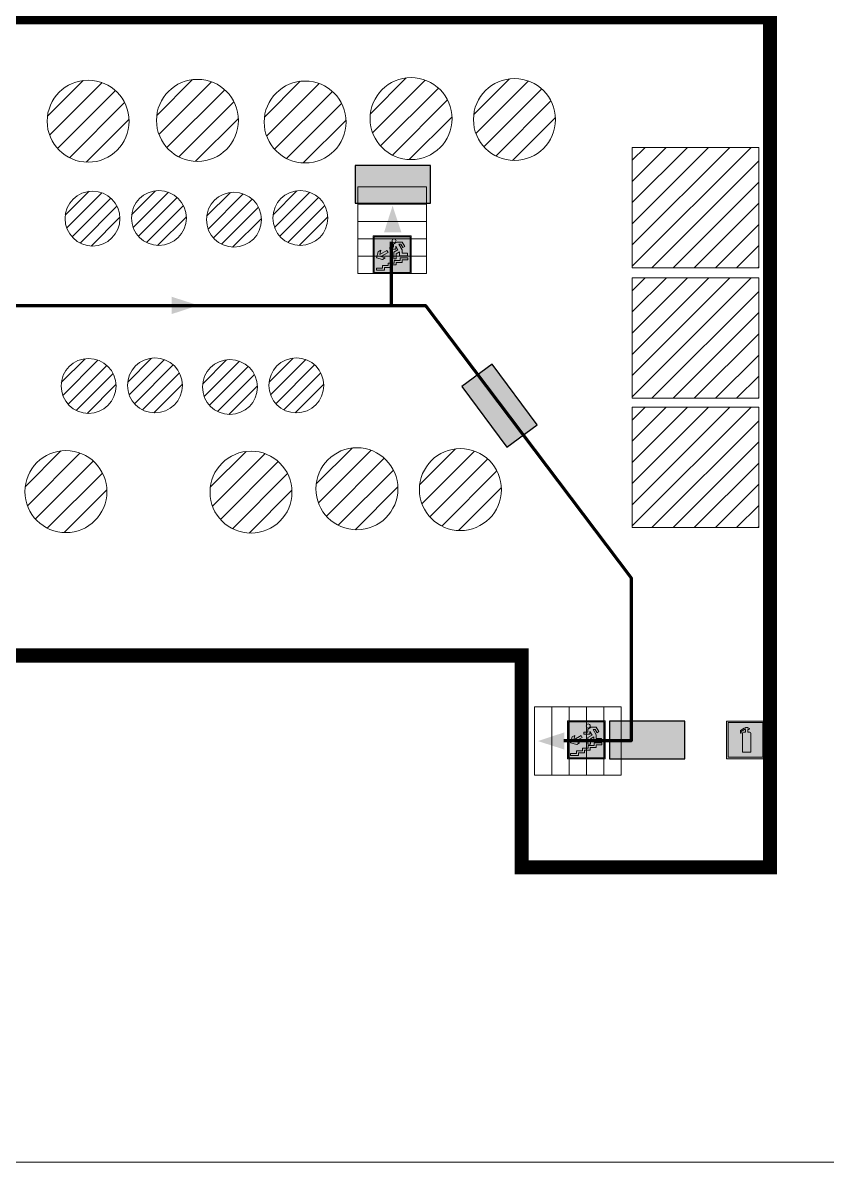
# Model space of a CAD drawing. Header units: millimetres. Extents: x 13810 to 67229, y 12374 to 21950.
# Drawn here: x 41575.7 to 41746.3, y 13759.9 to 14001.4 of the extents above; entities that cross this region are included whole.
import ezdxf

# ---------------------------------------------------------------- set-up
doc = ezdxf.new("R2010")
doc.units = ezdxf.units.MM
doc.layers.add('План_Штампы', color=7, linetype='Continuous')

# ---------------------------------------------------------------- blocks, each defined once
blk = doc.blocks.new('A$C32E8229D')
at = {"true_color": 0xffffff}
blk.add_hatch(color=7, dxfattribs=at).paths.add_polyline_path([(0, 0), (0, -8), (16, -8), (16, 0)])
h = blk.add_hatch(color=126)
h.paths.add_polyline_path([(0.2, -0.2), (15.8, -0.2), (15.8, -7.8), (0.2, -7.8)])
h.paths.add_polyline_path([(13.49, -2.05), (12.08, -2.05), (11.37, -2.63, 0.162397), (11.29, -2.84), (11.29, -3.63), (10.35, -3.63), (10.35, -4.05), (11.68, -4.05), (11.68, -3.48), (12.26, -4.28), (11.29, -5.1), (11.29, -6.78), (11.85, -6.78), (11.85, -5.44), (12.8, -4.64), (12.8, -5.94), (14.46, -5.94), (14.46, -5.39), (13.45, -5.39), (13.45, -3.97), (12.46, -2.59), (13.15, -2.59), (13.69, -3.34), (14.18, -3)], flags=16)
h.paths.add_polyline_path([(10.74, -1.82, 1), (11.8, -1.82, 1)], flags=16)
h.paths.add_polyline_path([(9.39, -3.59), (5.99, -3.59), (6.56, -3.03), (5.91, -3.03), (5.1, -3.83), (5.91, -4.64), (6.56, -4.64), (5.99, -4.09), (9.39, -4.09)], flags=16)
h.paths.add_polyline_path([(4.29, -1.08), (1.72, -1.08), (1.72, -6.6), (4.29, -6.6)], flags=16)
at = {"color": 126}
blk.add_lwpolyline([(16, -8), (0, -8), (0, 0), (16, 0)], close=True, dxfattribs=at)
blk = doc.blocks.new('A$C7B4425F7')
at = {"true_color": 0xffffff}
blk.add_hatch(color=7, dxfattribs=at).paths.add_polyline_path([(0, 0), (-16, 0), (-16, -8), (0, -8)])
h = blk.add_hatch(color=126)
h.paths.add_polyline_path([(-0.2, -0.2), (-15.8, -0.2), (-15.8, -7.8), (-0.2, -7.8)])
h.paths.add_polyline_path([(-11.76, -2.03), (-11.76, -3.66), (-11.17, -3.66, -0.568275), (-11.17, -6.18), (-12.58, -6.18), (-12.58, -2.03)], flags=16)
h.paths.add_polyline_path([(-13.33, -4.12, -0.495768), (-13.59, -6.18), (-15.03, -6.18), (-15.03, -2.03), (-13.59, -2.03, -0.487973)], flags=16)
h.paths.add_polyline_path([(-10.25, -2.03), (-9.48, -2.03), (-9.48, -6.18), (-10.25, -6.18)], flags=16)
h.paths.add_polyline_path([(-13.84, -3.69), (-14.24, -3.69), (-14.24, -3.03), (-13.9, -3.03, -0.692621)], flags=0)
h.paths.add_polyline_path([(-9.15, -2.03), (-8.4, -2.03), (-8.04, -3.07), (-7.68, -2.03), (-6.93, -2.03), (-7.64, -4.1), (-6.93, -6.18), (-7.68, -6.18), (-8.04, -5.14), (-8.4, -6.18), (-9.15, -6.18), (-8.44, -4.1)], flags=16)
h.paths.add_polyline_path([(-11.76, -4.46), (-11.42, -4.46, -0.692621), (-11.36, -5.12), (-11.76, -5.12)], flags=0)
h.paths.add_polyline_path([(-13.9, -5.2), (-14.24, -5.2), (-14.24, -4.55), (-13.84, -4.55, -0.708038)], flags=0)
edge = h.paths.add_edge_path(flags=16)
edge.add_ellipse((-5.51, -4.08), major_axis=(0, 2.05), ratio=0.586184, start_angle=0, end_angle=360)
edge = h.paths.add_edge_path(flags=0)
edge.add_ellipse((-5.51, -4.08), major_axis=(0, 1.14), ratio=0.454828, start_angle=0, end_angle=360)
h.paths.add_polyline_path([(-4.13, -4.96, 0.377264), (-3.48, -4.52, 0.0555), (-3.16, -2.03), (-1.66, -2.03), (-1.66, -4.96), (-0.96, -4.96), (-0.96, -7.01), (-1.75, -7.01), (-1.75, -6.18), (-3.3, -6.18), (-3.3, -7.02), (-4.13, -7.02)], flags=16)
h.paths.add_polyline_path([(-2.73, -2.91), (-2.28, -2.91), (-2.28, -4.96), (-3.05, -4.96, 0.079136)], flags=0)
at = {"color": 126}
blk.add_lwpolyline([(-16, -8), (0, -8), (0, 0), (-16, 0)], close=True, dxfattribs=at)
blk = doc.blocks.new('вниз 3')
at = {"lineweight": 0, "true_color": 0xffffff}
h = blk.add_hatch(color=7, dxfattribs=at)
h.dxf.hatch_style = 1
h.paths.add_polyline_path([(40997.5, -4475.69), (40997.25, -4475.28), (40995.76, -4476.15), (40995.97, -4475.23), (40995.39, -4475.56), (40995.05, -4476.83), (40996.33, -4477.17), (40996.91, -4476.83), (40996, -4476.55)], flags=0)
h.paths.add_polyline_path([(40999.81, -4473.95), (41000.22, -4473.95), (41000.64, -4474.67), (41001.03, -4474.43), (41000.46, -4473.49), (41000.42, -4473.49), (40999.43, -4473.49), (40998.68, -4473.92), (40998.68, -4474.57), (40997.88, -4474.57), (40997.88, -4475), (40999.14, -4475), (40999.14, -4474.43), (40999.14, -4474.38), (40999.59, -4475.15), (40998.72, -4475.67), (40998.72, -4477.06), (40999.24, -4477.06), (40999.24, -4475.96), (40999.95, -4475.56), (40999.95, -4476.43), (41001.61, -4476.43), (41001.61, -4475.88), (41000.47, -4475.88), (41000.47, -4475.12)], flags=0)
h.paths.add_polyline_path([(40999.2, -4473.24, 1), (40998.35, -4473.24, 1)], flags=0)
h.paths.add_polyline_path([(41000.46, -4477.26), (41001.69, -4477.26), (41001.69, -4476.84), (41000.03, -4476.84), (41000.03, -4477.39), (40998.78, -4477.39), (40998.78, -4477.95), (40997.53, -4477.95), (40997.53, -4478.5), (40996.29, -4478.5), (40996.29, -4479.06), (40995.05, -4479.06), (40995.05, -4479.48), (40995.29, -4479.48), (40996.72, -4479.48), (40996.72, -4478.92), (40997.97, -4478.92), (40997.97, -4478.36), (40999.2, -4478.36), (40999.2, -4477.81), (41000.46, -4477.81)], flags=0)
h.paths.add_polyline_path([(41002.37, -4472.17), (40994.37, -4472.17), (40994.37, -4480.17), (41002.37, -4480.17)])
h.paths.add_polyline_path([(41002.16, -4479.96), (40994.57, -4479.96), (40994.57, -4472.37), (41002.16, -4472.37)], flags=16)
h.paths.add_polyline_path([(41001.61, -4475.88), (41001.61, -4476.43), (40999.95, -4476.43), (40999.95, -4475.56), (40999.24, -4475.96), (40999.24, -4477.06), (40998.72, -4477.06), (40998.72, -4475.67), (40999.59, -4475.15), (40999.14, -4474.38), (40999.14, -4474.43), (40999.14, -4475), (40997.88, -4475), (40997.88, -4474.57), (40998.68, -4474.57), (40998.68, -4473.92), (40999.43, -4473.49), (41000.42, -4473.49), (41000.46, -4473.49), (41001.03, -4474.43), (41000.64, -4474.67), (41000.22, -4473.95), (40999.81, -4473.95), (41000.47, -4475.12), (41000.47, -4475.88)], flags=0)
h.paths.add_polyline_path([(41001.69, -4476.84), (41001.69, -4477.26), (41000.46, -4477.26), (41000.46, -4477.81), (40999.2, -4477.81), (40999.2, -4478.36), (40997.97, -4478.36), (40997.97, -4478.92), (40996.72, -4478.92), (40996.72, -4479.48), (40995.05, -4479.48), (40995.05, -4479.06), (40996.29, -4479.06), (40996.29, -4478.5), (40997.53, -4478.5), (40997.53, -4477.95), (40998.78, -4477.95), (40998.78, -4477.39), (41000.03, -4477.39), (41000.03, -4476.84)], flags=0)
h.paths.add_polyline_path([(40998.35, -4473.24, -1), (40999.2, -4473.24, -1)], flags=0)
h.paths.add_polyline_path([(40997.5, -4475.69), (40996, -4476.55), (40996.91, -4476.83), (40996.33, -4477.17), (40995.05, -4476.83), (40995.39, -4475.56), (40995.97, -4475.23), (40995.76, -4476.15), (40997.25, -4475.28)], flags=0)
at = {"lineweight": 0}
h = blk.add_hatch(color=126, dxfattribs=at)
h.dxf.hatch_style = 1
h.paths.add_polyline_path([(41002.16, -4472.37), (40994.57, -4472.37), (40994.57, -4479.96), (41002.16, -4479.96)])
h.paths.add_polyline_path([(40995.97, -4475.23), (40995.76, -4476.15), (40997.25, -4475.28), (40997.5, -4475.69), (40996, -4476.55), (40996.91, -4476.83), (40996.33, -4477.17), (40995.05, -4476.83), (40995.39, -4475.56)], flags=16)
h.paths.add_polyline_path([(40997.88, -4474.57), (40998.68, -4474.57), (40998.68, -4473.92), (40999.43, -4473.49), (41000.42, -4473.49), (41000.46, -4473.49), (41001.03, -4474.43), (41000.64, -4474.67), (41000.22, -4473.95), (40999.81, -4473.95), (41000.47, -4475.12), (41000.47, -4475.88), (41001.61, -4475.88), (41001.61, -4476.43), (40999.95, -4476.43), (40999.95, -4475.56), (40999.24, -4475.96), (40999.24, -4477.06), (40998.72, -4477.06), (40998.72, -4475.67), (40999.59, -4475.15), (40999.14, -4474.38), (40999.14, -4474.43), (40999.14, -4475), (40997.88, -4475)], flags=16)
h.paths.add_polyline_path([(40998.35, -4473.24, -1), (40999.2, -4473.24, -1)], flags=16)
h.paths.add_polyline_path([(40997.53, -4477.95), (40998.78, -4477.95), (40998.78, -4477.39), (41000.03, -4477.39), (41000.03, -4476.84), (41001.69, -4476.84), (41001.69, -4477.26), (41000.46, -4477.26), (41000.46, -4477.81), (40999.2, -4477.81), (40999.2, -4478.36), (40997.97, -4478.36), (40997.97, -4478.92), (40996.72, -4478.92), (40996.72, -4479.48), (40995.05, -4479.48), (40995.05, -4479.06), (40996.29, -4479.06), (40996.29, -4478.5), (40997.53, -4478.5)], flags=16)
at = {"lineweight": 0, "true_color": 0xffffff}
h = blk.add_hatch(color=7, dxfattribs=at)
h.dxf.hatch_style = 1
h.paths.add_polyline_path([(40999.2, -4473.24, 1), (40998.35, -4473.24, 1)])
h.paths.add_polyline_path([(40999.81, -4473.95), (41000.22, -4473.95), (41000.64, -4474.67), (41001.03, -4474.43), (41000.46, -4473.49), (41000.42, -4473.49), (40999.43, -4473.49), (40998.68, -4473.92), (40998.68, -4474.57), (40997.88, -4474.57), (40997.88, -4475), (40999.14, -4475), (40999.14, -4474.43), (40999.14, -4474.38), (40999.59, -4475.15), (40998.72, -4475.67), (40998.72, -4477.06), (40999.24, -4477.06), (40999.24, -4475.96), (40999.95, -4475.56), (40999.95, -4476.43), (41001.61, -4476.43), (41001.61, -4475.88), (41000.47, -4475.88), (41000.47, -4475.12)])
h.paths.add_polyline_path([(40999.2, -4477.81), (41000.46, -4477.81), (41000.46, -4477.26), (41001.69, -4477.26), (41001.69, -4476.84), (41000.03, -4476.84), (41000.03, -4477.39), (40998.78, -4477.39), (40998.78, -4477.95), (40997.53, -4477.95), (40997.53, -4478.5), (40996.29, -4478.5), (40996.29, -4479.06), (40995.05, -4479.06), (40995.05, -4479.48), (40995.29, -4479.48), (40996.72, -4479.48), (40996.72, -4478.92), (40997.97, -4478.92), (40997.97, -4478.36), (40999.2, -4478.36)])
h.paths.add_polyline_path([(40997.5, -4475.69), (40997.25, -4475.28), (40995.76, -4476.15), (40995.97, -4475.23), (40995.39, -4475.56), (40995.05, -4476.83), (40996.33, -4477.17), (40996.91, -4476.83), (40996, -4476.55)])
at = {"color": 126, "lineweight": 0}
for points in [[(40994.37, -4472.17), (41002.37, -4472.17), (41002.37, -4480.17), (40994.37, -4480.17)], [(40994.57, -4472.37), (41002.16, -4472.37), (41002.16, -4479.96), (40994.57, -4479.96)]]:
    blk.add_lwpolyline(points, close=True, dxfattribs=at)
for points in [[(40995.05, -4476.83), (40995.39, -4475.56), (40995.97, -4475.23), (40995.76, -4476.15), (40997.25, -4475.28), (40997.5, -4475.69), (40996, -4476.55), (40996.91, -4476.83), (40996.33, -4477.17), (40995.05, -4476.83)], [(40999.14, -4474.43), (40999.14, -4475), (40997.88, -4475), (40997.88, -4474.57), (40998.68, -4474.57), (40998.68, -4473.92), (40999.43, -4473.49), (41000.42, -4473.49), (41000.46, -4473.49), (41001.03, -4474.43), (41000.64, -4474.67), (41000.22, -4473.95), (40999.81, -4473.95), (41000.47, -4475.12), (41000.47, -4475.88), (41001.61, -4475.88), (41001.61, -4476.43), (40999.95, -4476.43), (40999.95, -4475.56), (40999.24, -4475.96), (40999.24, -4477.06), (40998.72, -4477.06), (40998.72, -4475.67), (40999.59, -4475.15), (40999.14, -4474.38), (40999.14, -4474.43)], [(40995.29, -4479.48), (40995.05, -4479.48), (40995.05, -4479.06), (40996.29, -4479.06), (40996.29, -4478.5), (40997.53, -4478.5), (40997.53, -4477.95), (40998.78, -4477.95), (40998.78, -4477.39), (41000.03, -4477.39), (41000.03, -4476.84), (41001.69, -4476.84), (41001.69, -4477.26), (41000.46, -4477.26), (41000.46, -4477.81), (40999.2, -4477.81), (40999.2, -4478.36), (40997.97, -4478.36), (40997.97, -4478.92), (40996.72, -4478.92), (40996.72, -4479.48), (40995.05, -4479.48)]]:
    blk.add_lwpolyline(points, dxfattribs=at)
blk.add_circle((40998.77, -4473.24), 0.426, dxfattribs=at)
blk = doc.blocks.new('A$C3AD82952')
at = {"true_color": 0xf5f5ff}
h = blk.add_hatch(color=7, dxfattribs=at)
h.dxf.hatch_style = 1
h.paths.add_polyline_path([(8.21, 8.73, 0.414214), (7.89, 9.05), (7.22, 9.05), (7.22, 9.92), (7.59, 9.92, 1), (7.57, 10.36), (7.22, 10.36), (7.22, 10.6), (6.43, 10.6), (6.43, 10.36), (6.01, 10.36), (4.74, 9.59), (4.74, 8.69), (4.98, 8.73), (4.98, 9.26), (6.12, 9.91), (6.43, 9.91), (6.43, 9.05), (5.76, 9.05, 0.414214), (5.44, 8.73), (5.44, 2.2), (8.21, 2.2)], flags=0)
h.paths.add_polyline_path([(12.8, 12.8), (0, 12.8), (0, 0), (12.8, 0)])
h.paths.add_polyline_path([(0.51, 12.29), (12.29, 12.29), (12.29, 0.51), (0.51, 0.51)], flags=16)
h.paths.add_polyline_path([(4.74, 9.59), (6.01, 10.36), (6.43, 10.36), (6.43, 10.6), (7.22, 10.6), (7.22, 10.36), (7.59, 10.36, -0.94586), (7.59, 9.92), (7.22, 9.92), (7.22, 9.05), (7.89, 9.05, -0.414214), (8.21, 8.73), (8.21, 2.2), (5.44, 2.2), (5.44, 8.73, -0.414214), (5.76, 9.05), (6.43, 9.05), (6.43, 9.91), (6.12, 9.91), (4.98, 9.26), (4.98, 8.73), (4.74, 8.69)], flags=0)
h = blk.add_hatch(color=242)
h.dxf.hatch_style = 1
h.paths.add_polyline_path([(12.29, 12.29), (0.51, 12.29), (0.51, 0.51), (12.29, 0.51)])
h.paths.add_polyline_path([(4.74, 8.69), (4.74, 9.59), (6.01, 10.36), (6.43, 10.36), (6.43, 10.6), (7.22, 10.6), (7.22, 10.36), (7.59, 10.36, -0.94586), (7.59, 9.92), (7.22, 9.92), (7.22, 9.05), (7.89, 9.05, -0.414214), (8.21, 8.73), (8.21, 2.2), (5.44, 2.2), (5.44, 8.73, -0.414214), (5.76, 9.05), (6.43, 9.05), (6.43, 9.91), (6.12, 9.91), (4.98, 9.26), (4.98, 8.73)], flags=16)
h = blk.add_hatch(color=7, dxfattribs=at)
h.dxf.hatch_style = 1
h.paths.add_polyline_path([(8.21, 8.73, 0.414214), (7.89, 9.05), (7.22, 9.05), (7.22, 9.92), (7.59, 9.92, 1), (7.57, 10.36), (7.22, 10.36), (7.22, 10.6), (6.43, 10.6), (6.43, 10.36), (6.01, 10.36), (4.74, 9.59), (4.74, 8.69), (4.98, 8.73), (4.98, 9.26), (6.12, 9.91), (6.43, 9.91), (6.43, 9.05), (5.76, 9.05, 0.414214), (5.44, 8.73), (5.44, 2.2), (8.21, 2.2)])
at = {"color": 242, "lineweight": 5}
for p, q in [((0, 0), (0, 12.8)), ((0, 12.8), (12.8, 12.8)), ((12.8, 0), (12.8, 12.8)), ((6.01, 10.36), (4.74, 9.59)), ((4.74, 9.59), (4.74, 8.69)), ((4.74, 8.69), (4.98, 8.73)), ((4.98, 9.26), (6.12, 9.91)), ((4.98, 8.73), (4.98, 9.26)), ((5.44, 2.2), (5.44, 8.73)), ((5.76, 9.05), (6.43, 9.05)), ((6.01, 10.36), (6.43, 10.36)), ((6.12, 9.91), (6.43, 9.91)), ((7.22, 10.6), (6.43, 10.6)), ((6.43, 10.6), (6.43, 10.36)), ((6.43, 9.91), (6.43, 9.05)), ((7.22, 10.36), (7.22, 10.6)), ((7.59, 10.36), (7.22, 10.36)), ((7.22, 9.05), (7.22, 9.92)), ((7.59, 9.92), (7.22, 9.92)), ((7.89, 9.05), (7.22, 9.05)), ((8.21, 2.2), (8.21, 8.73)), ((0, 0), (12.8, 0)), ((5.44, 2.2), (8.21, 2.2))]:
    blk.add_line(p, q, dxfattribs=at)
blk.add_lwpolyline([(0.51, 12.29), (12.29, 12.29), (12.29, 0.51), (0.51, 0.51)], close=True, dxfattribs=at)
for centre, radius, start, end in [((5.76, 8.73), 0.32, 90, 180), ((7.58, 10.14), 0.223, 273.1875, 86.8125), ((7.89, 8.73), 0.32, 0, 90)]:
    blk.add_arc(centre, radius, start, end, dxfattribs=at)

msp = doc.modelspace()

# ---------------------------------------------------------------- hatches: boundary and pattern name
at = {"lineweight": 0}
h = msp.add_hatch(dxfattribs=at)
h.set_pattern_fill('ANSI31', color=256)
h.set_pattern_definition([(45, (16778.587, 11198.884), (-2.24506403, 2.24506403), [])])
h.paths.add_polyline_path([(41580.87, 13980.59, 1), (41598.26, 13980.59, 1)])
h = msp.add_hatch(dxfattribs=at)
h.set_pattern_fill('ANSI31', color=256)
h.set_pattern_definition([(45, (16801.769, 11199.0636), (-2.24506403, 2.24506403), [])])
h.paths.add_polyline_path([(41604.05, 13980.77, 1), (41621.44, 13980.77, 1)])
h = msp.add_hatch(dxfattribs=at)
h.set_pattern_fill('ANSI31', color=256)
h.set_pattern_definition([(45, (16824.5917, 11198.7044), (-2.24506403, 2.24506403), [])])
h.paths.add_polyline_path([(41626.88, 13980.42, 1), (41644.26, 13980.42, 1)])
h = msp.add_hatch(dxfattribs=at)
h.set_pattern_fill('ANSI31', color=256)
h.set_pattern_definition([(45, (16847.055, 11199.4227), (-2.24506403, 2.24506403), [])])
h.paths.add_polyline_path([(41649.34, 13981.13, 1), (41666.73, 13981.13, 1)])
h = msp.add_hatch(dxfattribs=at)
h.set_pattern_fill('ANSI31', color=256)
h.set_pattern_definition([(45, (16868.9793, 11199.243), (-2.24506403, 2.24506403), [])])
h.paths.add_polyline_path([(41671.27, 13980.95, 1), (41688.65, 13980.95, 1)])
h = msp.add_hatch(dxfattribs=at)
h.set_pattern_fill('ANSI31', color=256)
h.set_pattern_definition([(45, (13002.9087, 12013.4934), (-2.24506403, 2.24506403), [])])
h.paths.add_polyline_path([(41704.94, 13949.54), (41731.74, 13949.54), (41731.74, 13975.04), (41704.94, 13975.04)])
h = msp.add_hatch(dxfattribs=at)
h.set_pattern_fill('ANSI31', color=256, scale=0.669985)
h.set_pattern_definition([(45, (24967.504, 12096.2467), (-1.5041603, 1.5041603), [])])
h.paths.add_polyline_path([(41584.68, 13959.95, 1), (41596.32, 13959.95, 1)])
h = msp.add_hatch(dxfattribs=at)
h.set_pattern_fill('ANSI31', color=256, scale=0.669985)
h.set_pattern_definition([(45, (24981.577, 12096.361), (-1.5041603, 1.5041603), [])])
h.paths.add_polyline_path([(41598.75, 13960.07, 1), (41610.4, 13960.07, 1)])
h = msp.add_hatch(dxfattribs=at)
h.set_pattern_fill('ANSI31', color=256, scale=0.669985)
h.set_pattern_definition([(45, (24997.4807, 12096.018), (-1.5041603, 1.5041603), [])])
h.paths.add_polyline_path([(41614.65, 13959.72, 1), (41626.3, 13959.72, 1)])
h = msp.add_hatch(dxfattribs=at)
h.set_pattern_fill('ANSI31', color=256, scale=0.669985)
h.set_pattern_definition([(45, (25011.5537, 12096.361), (-1.5041603, 1.5041603), [])])
h.paths.add_polyline_path([(41628.73, 13960.07, 1), (41640.37, 13960.07, 1)])
h = msp.add_hatch(dxfattribs=at)
h.set_pattern_fill('ANSI31', color=256)
h.set_pattern_definition([(45, (13002.9087, 11985.8134), (-2.24506403, 2.24506403), [])])
h.paths.add_polyline_path([(41704.94, 13921.86), (41731.74, 13921.86), (41731.74, 13947.37), (41704.94, 13947.37)])
h = msp.add_hatch(dxfattribs=at)
h.set_pattern_fill('ANSI31', color=256, scale=0.669985)
h.set_pattern_definition([(45, (24966.661, 12060.7687), (-1.5041603, 1.5041603), [])])
h.paths.add_polyline_path([(41583.83, 13924.47, 1), (41595.48, 13924.47, 1)])
h = msp.add_hatch(dxfattribs=at)
h.set_pattern_fill('ANSI31', color=256, scale=0.669985)
h.set_pattern_definition([(45, (24980.734, 12060.883), (-1.5041603, 1.5041603), [])])
h.paths.add_polyline_path([(41597.91, 13924.59, 1), (41609.55, 13924.59, 1)])
h = msp.add_hatch(dxfattribs=at)
h.set_pattern_fill('ANSI31', color=256, scale=0.669985)
h.set_pattern_definition([(45, (24996.6378, 12060.54), (-1.5041603, 1.5041603), [])])
h.paths.add_polyline_path([(41613.81, 13924.25, 1), (41625.46, 13924.25, 1)])
h = msp.add_hatch(dxfattribs=at)
h.set_pattern_fill('ANSI31', color=256, scale=0.669985)
h.set_pattern_definition([(45, (25010.7108, 12060.883), (-1.5041603, 1.5041603), [])])
h.paths.add_polyline_path([(41627.88, 13924.59, 1), (41639.53, 13924.59, 1)])
h = msp.add_hatch(dxfattribs=at)
h.set_pattern_fill('ANSI31', color=256)
h.set_pattern_definition([(45, (13002.9087, 11958.4134), (-2.24506403, 2.24506403), [])])
h.paths.add_polyline_path([(41704.94, 13894.46), (41731.74, 13894.46), (41731.74, 13919.96), (41704.94, 13919.96)])
h = msp.add_hatch(dxfattribs=at)
h.set_pattern_fill('ANSI31', color=256)
h.set_pattern_definition([(45, (16773.881, 11120.356), (-2.24506403, 2.24506403), [])])
h.paths.add_polyline_path([(41576.17, 13902.07, 1), (41593.55, 13902.07, 1)])
h = msp.add_hatch(dxfattribs=at)
h.set_pattern_fill('ANSI31', color=256)
h.set_pattern_definition([(45, (16813.1206, 11120.2485), (-2.24506403, 2.24506403), [])])
h.paths.add_polyline_path([(41615.41, 13901.96, 1), (41632.79, 13901.96, 1)])
h = msp.add_hatch(dxfattribs=at)
h.set_pattern_fill('ANSI31', color=256)
h.set_pattern_definition([(45, (16835.584, 11120.9668), (-2.24506403, 2.24506403), [])])
h.paths.add_polyline_path([(41637.87, 13902.68, 1), (41655.26, 13902.68, 1)])
h = msp.add_hatch(dxfattribs=at)
h.set_pattern_fill('ANSI31', color=256)
h.set_pattern_definition([(45, (16857.5082, 11120.7872), (-2.24506403, 2.24506403), [])])
h.paths.add_polyline_path([(41659.79, 13902.5, 1), (41677.18, 13902.5, 1)])

# ---------------------------------------------------------------- linework, layer by layer
at = {"color": 126, "lineweight": 0, "true_color": 0x008754}
msp.add_lwpolyline([(41318.46, 14154.93), (41918.46, 14154.93), (41918.46, 13759.93), (41318.46, 13759.93)], close=True, dxfattribs=at)
msp.add_lwpolyline([(41318.46, 14154.93), (41918.46, 14154.93), (41918.46, 13759.93), (41318.46, 13759.93)], close=True, dxfattribs=at)
msp.add_lwpolyline([(41318.46, 14154.93), (41918.46, 14154.93), (41918.46, 13759.93), (41318.46, 13759.93)], close=True, dxfattribs=at)
msp.add_lwpolyline([(41318.46, 14154.93), (41918.46, 14154.93), (41918.46, 13759.93), (41318.46, 13759.93)], close=True, dxfattribs=at)
at = {"lineweight": 100, "const_width": 3}
msp.add_lwpolyline([(41413.7, 14005.51), (41413.7, 14063.45), (41345.12, 14063.45), (41345.12, 13867.32), (41681.49, 13867.32), (41681.49, 13822.45), (41734.13, 13822.45), (41734.13, 14002.6), (41413.7, 14002.6), (41413.7, 14006.18)], dxfattribs=at)
at = {"color": 126, "lineweight": 100, "true_color": 0x008754}
for points in [[(41383.73, 14025.34), (41383.73, 13941.53), (41661.06, 13941.53), (41704.68, 13883.79), (41704.68, 13849.27), (41690.41, 13849.27)], [(41653.89, 13941.53), (41653.89, 13955.03)]]:
    msp.add_lwpolyline(points, dxfattribs=at)
at = {"lineweight": 0}
for points in [[(41704.94, 13949.54), (41731.74, 13949.54), (41731.74, 13975.04), (41704.94, 13975.04)], [(41646.78, 13962.98), (41646.78, 13966.65), (41661.31, 13966.65), (41661.31, 13962.98)], [(41646.78, 13959.31), (41646.78, 13962.98), (41661.31, 13962.98), (41661.31, 13959.31)], [(41646.78, 13955.63), (41646.78, 13959.31), (41661.31, 13959.31), (41661.31, 13955.63)], [(41646.78, 13951.96), (41646.78, 13955.63), (41661.31, 13955.63), (41661.31, 13951.96)], [(41646.78, 13948.29), (41646.78, 13951.96), (41661.31, 13951.96), (41661.31, 13948.29)], [(41704.94, 13921.86), (41731.74, 13921.86), (41731.74, 13947.37), (41704.94, 13947.37)], [(41704.94, 13894.46), (41731.74, 13894.46), (41731.74, 13919.96), (41704.94, 13919.96)], [(41684.21, 13856.48), (41687.89, 13856.48), (41687.89, 13841.95), (41684.21, 13841.95)], [(41687.89, 13856.48), (41691.56, 13856.48), (41691.56, 13841.95), (41687.89, 13841.95)], [(41691.56, 13856.48), (41695.23, 13856.48), (41695.23, 13841.95), (41691.56, 13841.95)], [(41695.23, 13856.48), (41698.9, 13856.48), (41698.9, 13841.95), (41695.23, 13841.95)], [(41698.9, 13856.48), (41702.57, 13856.48), (41702.57, 13841.95), (41698.9, 13841.95)]]:
    msp.add_lwpolyline(points, close=True, dxfattribs=at)
for centre, radius in [((41589.57, 13980.59), 8.69), ((41612.75, 13980.77), 8.69), ((41635.57, 13980.42), 8.69), ((41658.03, 13981.13), 8.69), ((41679.96, 13980.95), 8.69), ((41590.5, 13959.95), 5.82), ((41604.57, 13960.07), 5.82), ((41620.48, 13959.72), 5.82), ((41634.55, 13960.07), 5.82), ((41589.66, 13924.47), 5.82), ((41603.73, 13924.59), 5.82), ((41619.63, 13924.25), 5.82), ((41633.71, 13924.59), 5.82), ((41584.86, 13902.07), 8.69), ((41624.1, 13901.96), 8.69), ((41646.56, 13902.68), 8.69), ((41668.49, 13902.5), 8.69)]:
    msp.add_circle(centre, radius, dxfattribs=at)
at = {"layer": 'План_Штампы', "color": 126, "true_color": 0x008754}
for points in [[(41655.98, 13957.03), (41652.31, 13957.04), (41654.12, 13962.66)], [(41607.3, 13939.71), (41607.31, 13943.37), (41612.93, 13941.56)], [(41690.55, 13851.05), (41690.54, 13847.39), (41684.92, 13849.2)]]:
    msp.add_solid(points, dxfattribs=at)

# ---------------------------------------------------------------- block references
at = {"color": 126, "true_color": 0x008754}
for p in [(655.66, 18428.47), (696.82, 18325.63)]:
    msp.add_blockref('вниз 3', p, dxfattribs=at)
at = {"xscale": 0.625, "yscale": 0.625, "zscale": 0.625}
msp.add_blockref('A$C3AD82952', (41724.93, 13845.45), dxfattribs=at)
at = {"layer": 'План_Штампы'}
for p in [(41662.17, 13971.2), (41716.11, 13853.45)]:
    msp.add_blockref('A$C7B4425F7', p, dxfattribs=at)
at = {"layer": 'План_Штампы', "color": 126, "true_color": 0x008754, "xscale": -1, "rotation": 306.4515952803418}
msp.add_blockref('A$C32E8229D', (41684.77, 13916.24), dxfattribs=at)

doc.saveas('drawing.dxf')
